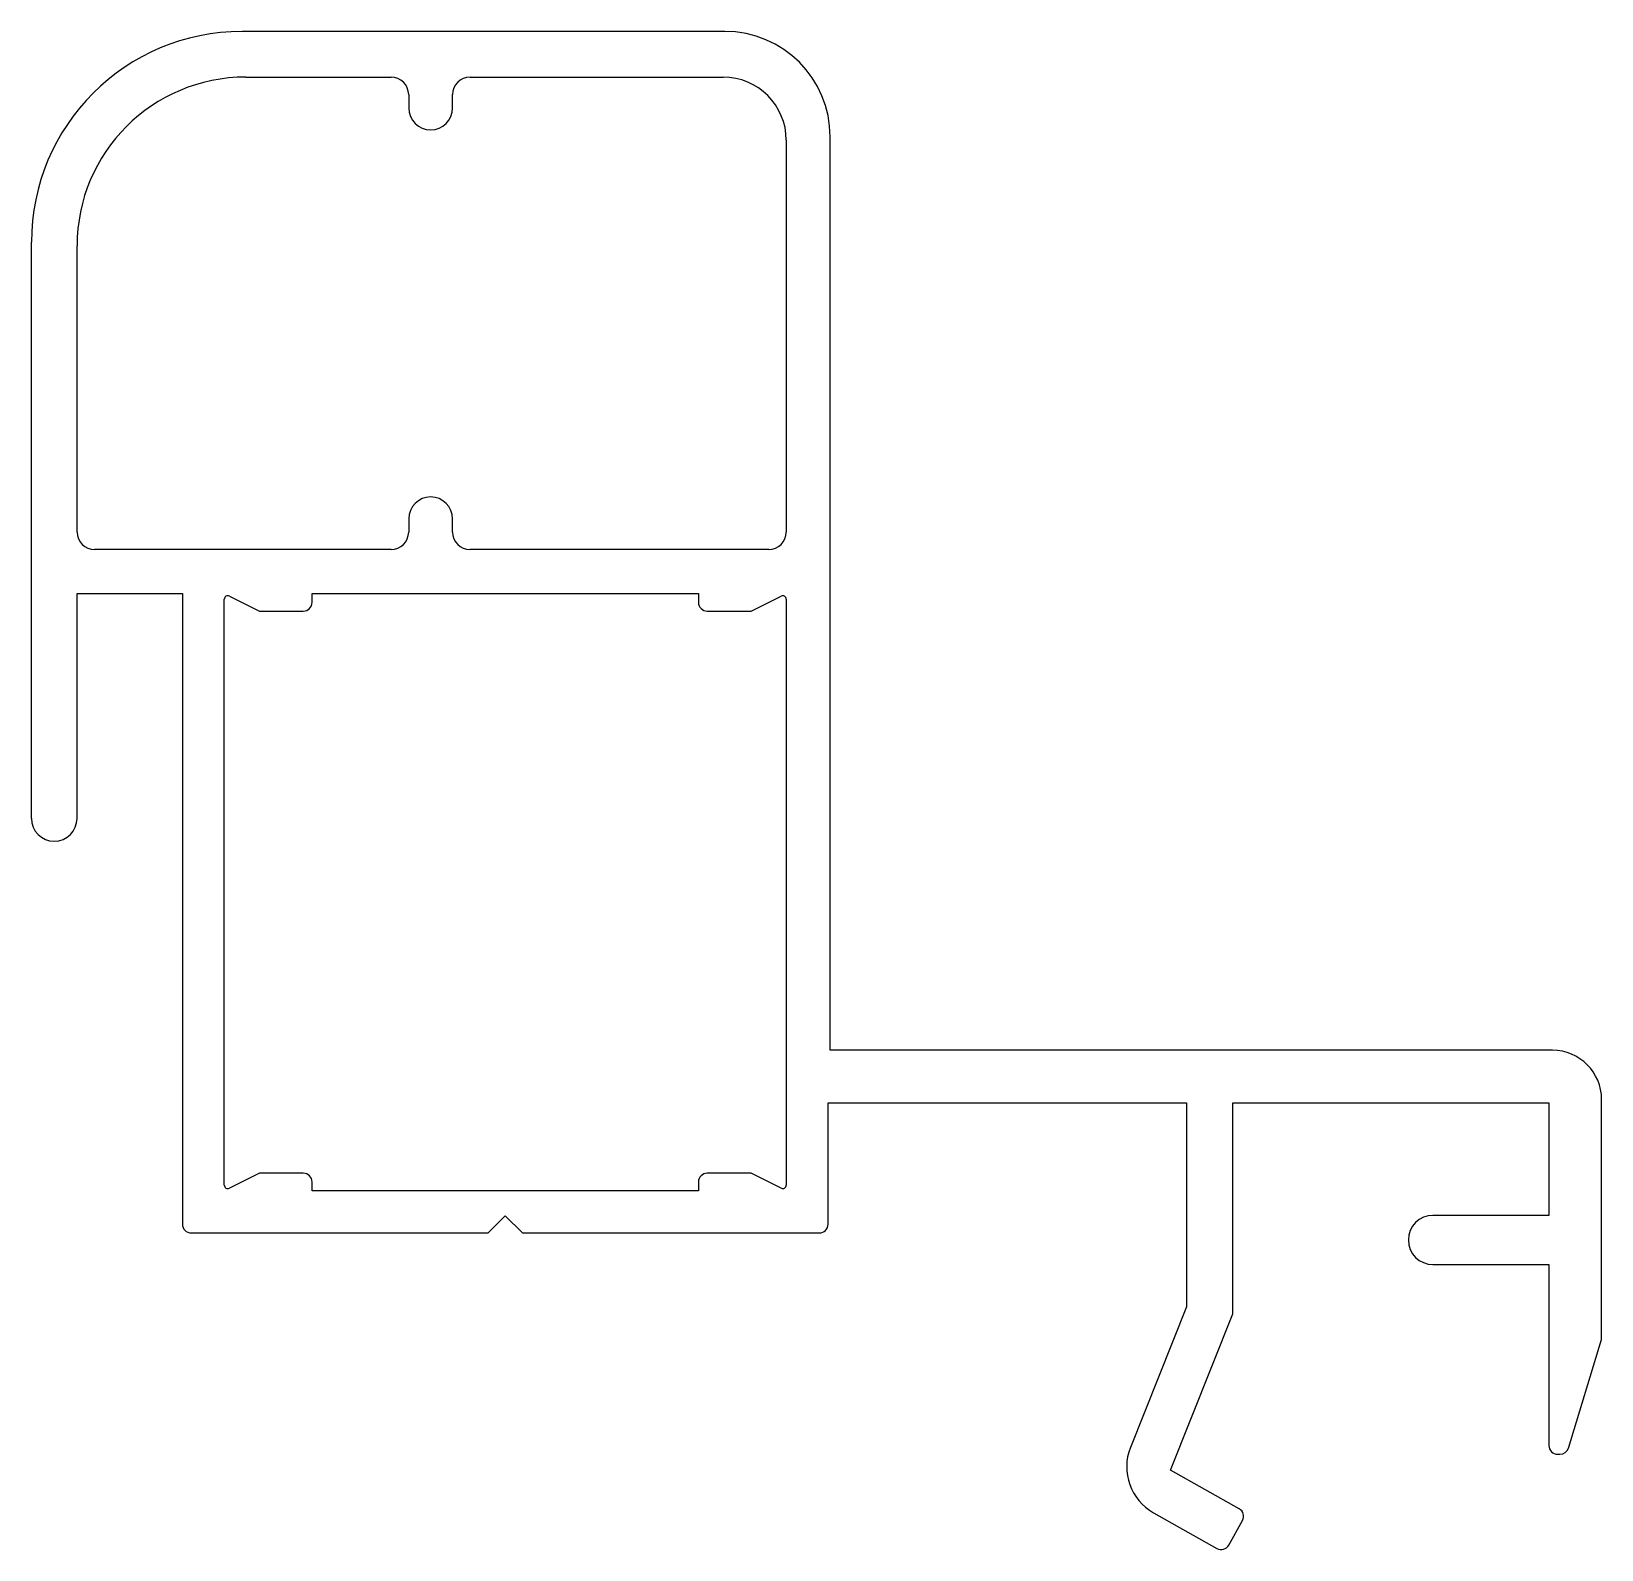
# Model space of a CAD drawing. Extents: x 3385.1 to 3429.8, y 1795.1 to 1838.3.
import ezdxf

# ---------------------------------------------------------------- set-up
doc = ezdxf.new("R2010")
doc.units = 0
doc.layers.get('0').update_dxf_attribs({"linetype": 'CONTINUOUS'})

msp = doc.modelspace()

# ---------------------------------------------------------------- linework, layer by layer
for p, q in [((3404.843, 1838.287), (3391.103, 1838.287)), ((3391.203, 1836.987), (3395.343, 1836.987)), ((3397.593, 1836.987), (3404.793, 1836.987)), ((3395.843, 1836.487), (3395.843, 1836.112)), ((3397.093, 1836.112), (3397.093, 1836.487)), ((3406.593, 1835.187), (3406.593, 1824.037)), ((3407.843, 1809.287), (3407.843, 1835.287)), ((3385.103, 1815.887), (3385.103, 1832.287)), ((3386.403, 1824.037), (3386.403, 1832.187)), ((3395.843, 1824.412), (3395.843, 1824.037)), ((3397.093, 1824.037), (3397.093, 1824.412)), ((3395.343, 1823.537), (3386.903, 1823.537)), ((3406.093, 1823.537), (3397.593, 1823.537)), ((3386.403, 1815.887), (3386.403, 1822.287)), ((3386.403, 1822.287), (3389.403, 1822.287)), ((3389.403, 1822.287), (3389.403, 1804.337)), ((3390.593, 1805.449), (3390.593, 1822.125)), ((3390.738, 1822.215), (3391.593, 1821.787)), ((3393.093, 1822.037), (3393.093, 1822.287)), ((3393.093, 1822.287), (3404.093, 1822.287)), ((3404.093, 1822.287), (3404.093, 1822.037)), ((3405.593, 1821.787), (3406.448, 1822.215)), ((3406.593, 1822.125), (3406.593, 1805.449)), ((3391.593, 1821.787), (3392.843, 1821.787)), ((3404.343, 1821.787), (3405.593, 1821.787)), ((3428.403, 1809.287), (3407.843, 1809.287)), ((3407.783, 1804.337), (3407.783, 1807.787)), ((3407.783, 1807.787), (3417.983, 1807.787)), ((3417.983, 1807.787), (3417.983, 1801.987)), ((3419.303, 1801.787), (3419.303, 1807.787)), ((3419.303, 1807.787), (3428.303, 1807.787)), ((3428.303, 1807.787), (3428.303, 1804.587)), ((3429.803, 1801.058), (3429.803, 1807.887)), ((3391.593, 1805.787), (3390.738, 1805.36)), ((3392.843, 1805.787), (3391.593, 1805.787)), ((3393.093, 1805.287), (3393.093, 1805.537)), ((3404.093, 1805.537), (3404.093, 1805.287)), ((3405.593, 1805.787), (3404.343, 1805.787)), ((3406.448, 1805.36), (3405.593, 1805.787)), ((3404.093, 1805.287), (3393.093, 1805.287)), ((3398.103, 1804.087), (3398.593, 1804.577)), ((3398.593, 1804.577), (3399.083, 1804.087)), ((3428.303, 1804.587), (3425.003, 1804.587)), ((3389.653, 1804.087), (3398.103, 1804.087)), ((3399.083, 1804.087), (3407.533, 1804.087)), ((3425.003, 1803.187), (3428.303, 1803.187)), ((3428.303, 1803.187), (3428.303, 1798.037)), ((3417.983, 1801.987), (3416.39, 1797.982)), ((3417.533, 1797.339), (3419.303, 1801.787)), ((3428.857, 1797.964), (3429.803, 1801.058)), ((3428.553, 1797.787), (3428.618, 1797.787)), ((3419.485, 1796.239), (3417.533, 1797.339)), ((3417.047, 1796.121), (3418.847, 1795.107)), ((3419.187, 1795.202), (3419.58, 1795.899))]:
    msp.add_line(p, q)
for centre, radius, start, end in [((3391.103, 1832.287), 6, 90, 180), ((3404.843, 1835.287), 3, 0, 90), ((3391.203, 1832.187), 4.8, 90, 180), ((3395.343, 1836.487), 0.5, 0, 90), ((3397.593, 1836.487), 0.5, 90, 180), ((3404.793, 1835.187), 1.8, 0, 90), ((3396.468, 1836.112), 0.625, 180, 0), ((3396.468, 1824.412), 0.625, 0, 180), ((3386.903, 1824.037), 0.5, 180, 270), ((3395.343, 1824.037), 0.5, 270, 360), ((3397.593, 1824.037), 0.5, 180, 270), ((3406.093, 1824.037), 0.5, 270, 360), ((3390.693, 1822.125), 0.1, 63.4349, 180), ((3392.843, 1822.037), 0.25, 270, 0), ((3404.343, 1822.037), 0.25, 180, 270), ((3406.493, 1822.125), 0.1, 0, 116.5651), ((3385.753, 1815.887), 0.65, 180, 0), ((3428.403, 1807.887), 1.4, 0, 90), ((3390.693, 1805.449), 0.1, 180, 296.5651), ((3392.843, 1805.537), 0.25, 0, 90), ((3404.343, 1805.537), 0.25, 90, 180), ((3406.493, 1805.449), 0.1, 243.4349, 360), ((3425.003, 1803.887), 0.7, 90, 270), ((3389.653, 1804.337), 0.25, 180, 270), ((3407.533, 1804.337), 0.25, 270, 0), ((3417.783, 1797.428), 1.5, 158.3, 240.6), ((3428.553, 1798.037), 0.25, 180, 270), ((3428.618, 1798.037), 0.25, 270, 343), ((3419.362, 1796.022), 0.25, 330.6, 60.6), ((3418.97, 1795.325), 0.25, 240.6, 330.6)]:
    msp.add_arc(centre, radius, start, end)

doc.saveas('drawing.dxf')
